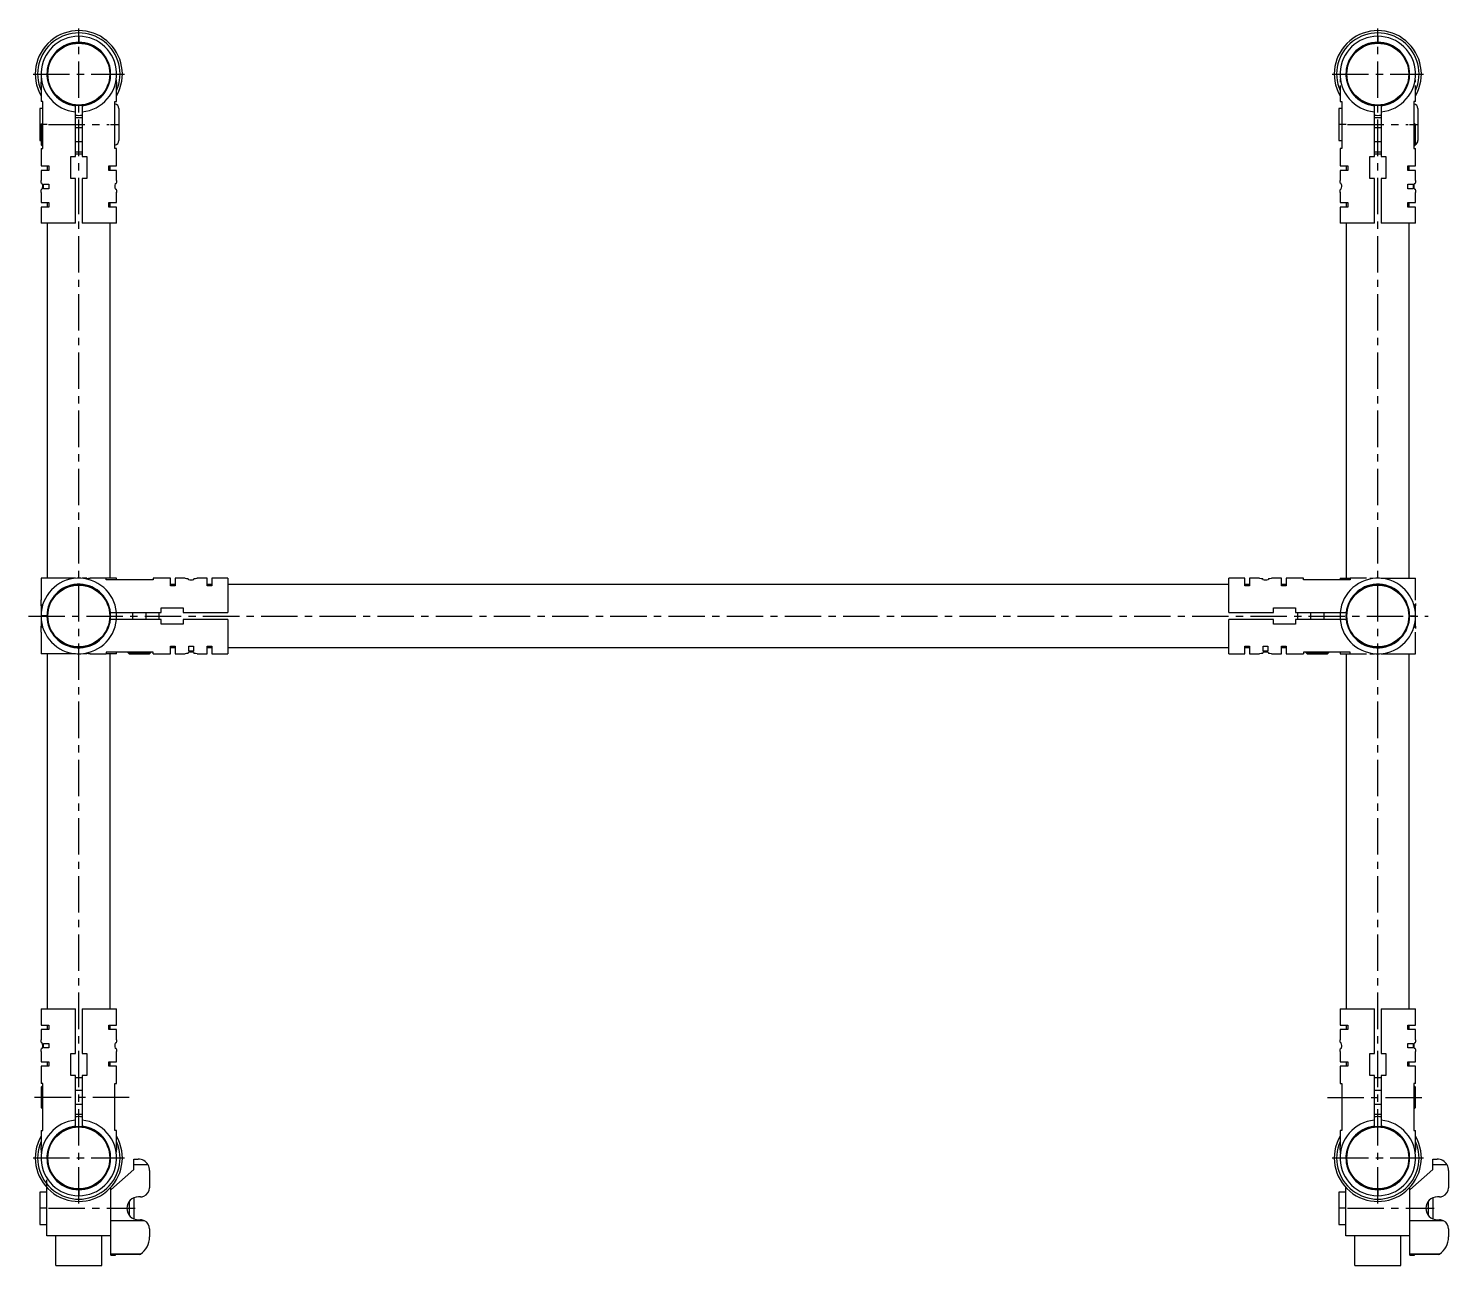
# Model space of a CAD drawing. Extents: x -3 to 1432, y -8 to 1400.
# Drawn here: x -3 to 617, y 860 to 1400 of the extents above; entities that cross this region are included whole.
import ezdxf

# ---------------------------------------------------------------- set-up
doc = ezdxf.new("R2010")
doc.units = 0
doc.header["$LTSCALE"] = 0.5
doc.linetypes.add('CENTER', pattern=[50.8, 31.75, -6.35, 6.35, -6.35])
doc.layers.add('MSM_CENTER', color=1, linetype='CENTER')
doc.layers.add('MSM_CONTINUOUS', color=7, linetype='CONTINUOUS')

msp = doc.modelspace()

# ---------------------------------------------------------------- linework, layer by layer
at = {"layer": 'MSM_CENTER'}
for p, q in [((19, 887.05), (19, 1399.95)), ((586, 887.05), (586, 1399.95)), ((-0.95, 1380), (38.95, 1380)), ((566.05, 1380), (605.95, 1380)), ((5.15, 1358), (1.85, 1358)), ((5.8, 1358), (32.2, 1358)), ((32.83, 1358), (36.68, 1358)), ((572.15, 1358), (568.85, 1358)), ((572.8, 1358), (599.2, 1358)), ((599.83, 1358), (603.68, 1358)), ((-3, 1143.5), (608, 1143.5)), ((41, 933.4), (-3, 933.4)), ((564, 933.4), (608, 933.4)), ((-0.95, 907), (38.95, 907)), ((566.05, 907), (605.95, 907)), ((5.15, 885), (1.85, 885)), ((5.8, 885), (43.55, 885)), ((572.15, 885), (568.85, 885)), ((572.8, 885), (610.55, 885))]:
    msp.add_line(p, q, dxfattribs=at)
at = {"layer": 'MSM_CONTINUOUS'}
for p, q in [((18.95, 1396.5), (18.95, 1393.9)), ((19.05, 1393.9), (19.05, 1396.5)), ((585.95, 1393.9), (585.95, 1396.5)), ((586.05, 1396.5), (586.05, 1393.9)), ((2.57, 1378.5), (2.64, 1377.88)), ((2.64, 1377.88), (2.57, 1377.4)), ((2.57, 1377.4), (2.57, 1376.5)), ((35.43, 1377.4), (35.36, 1377.88)), ((35.43, 1376.5), (35.43, 1377.4)), ((569.64, 1377.88), (569.57, 1377.4)), ((569.57, 1377.4), (569.57, 1376.5)), ((602.43, 1377.4), (602.36, 1377.88)), ((602.43, 1376.5), (602.43, 1377.4)), ((2.5, 1375.02), (2.5, 1368)), ((35.5, 1368), (35.5, 1375.02)), ((569.5, 1375.02), (569.5, 1368)), ((602.5, 1368), (602.5, 1375.02)), ((2, 1365), (2, 1351)), ((3.28, 1365), (2, 1365)), ((3.28, 1368), (2.5, 1368)), ((3.28, 1347.6), (3.28, 1368)), ((17.5, 1344.1), (17.5, 1366.18)), ((20.5, 1366.18), (20.5, 1344.1)), ((34.72, 1347.6), (34.72, 1368)), ((34.72, 1368), (35.5, 1368)), ((36.5, 1365), (36.5, 1351)), ((569, 1365), (569, 1351)), ((570.28, 1365), (569, 1365)), ((569.5, 1368), (570.28, 1368)), ((570.28, 1368), (570.28, 1347.6)), ((584.5, 1344.1), (584.5, 1366.18)), ((587.5, 1366.18), (587.5, 1344.1)), ((601.72, 1368), (601.72, 1347.6)), ((602.5, 1368), (601.72, 1368)), ((603.5, 1365), (603.5, 1351)), ((3.1, 1358.6), (2.5, 1358)), ((2.5, 1358), (2.5, 1349.2)), ((3.28, 1358.6), (3.1, 1358.6)), ((3.1, 1358.6), (3.1, 1348.6)), ((601.9, 1358.6), (601.72, 1358.6)), ((602.5, 1358), (601.9, 1358.6)), ((601.9, 1348.6), (601.9, 1358.6)), ((602.5, 1349.2), (602.5, 1358)), ((20.5, 1356.6), (17.5, 1356.6)), ((587.5, 1356.6), (584.5, 1356.6)), ((2, 1351), (2.5, 1351)), ((2.5, 1349.2), (3.1, 1348.6)), ((2.5, 1347.6), (2.5, 1340)), ((2.5, 1347.6), (3.28, 1347.6)), ((3.1, 1348.6), (3.28, 1348.6)), ((17.5, 1350.6), (20.5, 1350.6)), ((20.5, 1346), (17.5, 1346)), ((35.5, 1347.6), (34.72, 1347.6)), ((35.5, 1340), (35.5, 1347.6)), ((569, 1351), (570.28, 1351)), ((570.28, 1347.6), (569.5, 1347.6)), ((569.5, 1347.6), (569.5, 1340)), ((584.5, 1350.6), (587.5, 1350.6)), ((587.5, 1346), (584.5, 1346)), ((601.72, 1348.6), (601.9, 1348.6)), ((601.72, 1347.6), (602.5, 1347.6)), ((601.9, 1348.6), (602.5, 1349.2)), ((602.5, 1340), (602.5, 1347.6)), ((2.5, 1340), (5.88, 1340)), ((5.25, 1340), (5.25, 1338)), ((5.88, 1340), (5.88, 1338)), ((15.5, 1334.4), (15.5, 1344.1)), ((15.5, 1344.1), (17.5, 1344.1)), ((20.5, 1345), (17.5, 1345)), ((20.5, 1344.1), (22.5, 1344.1)), ((22.5, 1344.1), (22.5, 1334.4)), ((32.12, 1338), (32.12, 1340)), ((32.12, 1340), (35.5, 1340)), ((32.75, 1338), (32.75, 1340)), ((569.5, 1340), (572.88, 1340)), ((572.25, 1340), (572.25, 1338)), ((572.88, 1340), (572.88, 1338)), ((582.5, 1344.1), (584.5, 1344.1)), ((582.5, 1334.4), (582.5, 1344.1)), ((587.5, 1345), (584.5, 1345)), ((587.5, 1344.1), (589.5, 1344.1)), ((589.5, 1344.1), (589.5, 1334.4)), ((599.12, 1338), (599.12, 1340)), ((599.12, 1340), (602.5, 1340)), ((599.75, 1338), (599.75, 1340)), ((5.88, 1338), (2.5, 1338)), ((2.5, 1338), (2.5, 1333.6)), ((17.5, 1334.4), (15.5, 1334.4)), ((17.5, 1315), (17.5, 1334.4)), ((22.5, 1334.4), (20.5, 1334.4)), ((20.5, 1334.4), (20.5, 1315)), ((35.5, 1338), (32.12, 1338)), ((35.5, 1333.58), (35.5, 1338)), ((572.88, 1338), (569.5, 1338)), ((569.5, 1338), (569.5, 1333.58)), ((584.5, 1334.4), (582.5, 1334.4)), ((584.5, 1315), (584.5, 1334.4)), ((589.5, 1334.4), (587.5, 1334.4)), ((587.5, 1334.4), (587.5, 1315)), ((602.5, 1338), (599.12, 1338)), ((602.5, 1333.6), (602.5, 1338)), ((2.5, 1328.4), (2.5, 1324)), ((2.66, 1332.25), (2.93, 1332.25)), ((2.93, 1329.75), (2.66, 1329.75)), ((2.96, 1332.24), (2.93, 1332.25)), ((3.04, 1329.82), (2.93, 1329.75)), ((3.07, 1332.12), (2.96, 1332.24)), ((3.63, 1330), (3.63, 1332)), ((3.63, 1332), (5.88, 1332)), ((5.88, 1330), (3.63, 1330)), ((5.88, 1332), (5.88, 1330)), ((34.93, 1332.12), (35.04, 1332.24)), ((34.96, 1329.82), (35.07, 1329.75)), ((35.04, 1332.24), (35.07, 1332.25)), ((35.07, 1332.25), (35.34, 1332.25)), ((35.34, 1329.75), (35.07, 1329.75)), ((35.5, 1324), (35.5, 1328.42)), ((569.5, 1328.42), (569.5, 1324)), ((569.66, 1332.25), (569.93, 1332.25)), ((569.93, 1329.75), (569.66, 1329.75)), ((569.96, 1332.24), (569.93, 1332.25)), ((570.04, 1329.82), (569.93, 1329.75)), ((570.07, 1332.12), (569.96, 1332.24)), ((599.12, 1330), (599.12, 1332)), ((599.12, 1332), (601.37, 1332)), ((601.37, 1330), (599.12, 1330)), ((601.37, 1332), (601.37, 1330)), ((601.93, 1332.12), (602.04, 1332.24)), ((601.96, 1329.82), (602.07, 1329.75)), ((602.04, 1332.24), (602.07, 1332.25)), ((602.07, 1332.25), (602.34, 1332.25)), ((602.34, 1329.75), (602.07, 1329.75)), ((602.5, 1324), (602.5, 1328.4)), ((2.5, 1324), (5.88, 1324)), ((5.88, 1322), (2.5, 1322)), ((2.5, 1322), (2.5, 1315)), ((5.25, 1324), (5.25, 1322)), ((5.88, 1324), (5.88, 1322)), ((32.12, 1322), (32.12, 1324)), ((32.12, 1324), (35.5, 1324)), ((35.5, 1322), (32.12, 1322)), ((32.75, 1322), (32.75, 1324)), ((35.5, 1315), (35.5, 1322)), ((569.5, 1324), (572.88, 1324)), ((572.88, 1322), (569.5, 1322)), ((569.5, 1322), (569.5, 1315)), ((572.25, 1324), (572.25, 1322)), ((572.88, 1324), (572.88, 1322)), ((599.12, 1324), (602.5, 1324)), ((599.12, 1322), (599.12, 1324)), ((602.5, 1322), (599.12, 1322)), ((599.75, 1322), (599.75, 1324)), ((602.5, 1315), (602.5, 1322)), ((17.5, 1315), (2.5, 1315)), ((5.25, 1315), (5.25, 1160)), ((35.5, 1315), (20.5, 1315)), ((32.75, 1160), (32.75, 1315)), ((584.5, 1315), (569.5, 1315)), ((572.25, 1315), (572.25, 1160)), ((602.5, 1315), (587.5, 1315)), ((599.75, 1160), (599.75, 1315)), ((17.5, 1160), (2.5, 1160)), ((2.5, 1160), (2.5, 1150.48)), ((22.45, 1160), (20.5, 1160)), ((21.6, 1159.93), (21.12, 1159.86)), ((22.5, 1159.93), (21.6, 1159.93)), ((31, 1160), (23.98, 1160)), ((35.5, 1160), (31, 1160)), ((31, 1159.22), (31, 1160)), ((51.4, 1159.22), (31, 1159.22)), ((35.5, 1159.22), (35.5, 1160)), ((59, 1160), (51.4, 1160)), ((51.4, 1160), (51.4, 1159.22)), ((59, 1156.62), (59, 1160)), ((65.42, 1160), (61, 1160)), ((61, 1160), (61, 1156.62)), ((66.75, 1159.57), (66.75, 1159.84)), ((66.76, 1159.54), (66.75, 1159.57)), ((66.88, 1159.43), (66.76, 1159.54)), ((69.18, 1159.46), (69.25, 1159.57)), ((69.25, 1159.84), (69.25, 1159.57)), ((75, 1160), (70.58, 1160)), ((75, 1156.62), (75, 1160)), ((84, 1160), (77, 1160)), ((77, 1160), (77, 1156.62)), ((84, 1160), (84, 1145)), ((521, 1145), (521, 1160)), ((528, 1160), (521, 1160)), ((528, 1156.62), (528, 1160)), ((534.42, 1160), (530, 1160)), ((530, 1160), (530, 1156.62)), ((535.75, 1159.57), (535.75, 1159.84)), ((535.82, 1159.46), (535.75, 1159.57)), ((538.12, 1159.43), (538.24, 1159.54)), ((538.24, 1159.54), (538.25, 1159.57)), ((538.25, 1159.84), (538.25, 1159.57)), ((544, 1160), (539.58, 1160)), ((544, 1156.62), (544, 1160)), ((553.6, 1160), (546, 1160)), ((546, 1160), (546, 1156.62)), ((553.6, 1159.22), (553.6, 1160)), ((574, 1159.22), (553.6, 1159.22)), ((569.5, 1160), (569.5, 1159.22)), ((569.5, 1160), (574, 1160)), ((581.02, 1160), (574, 1160)), ((574, 1160), (574, 1159.22)), ((583.4, 1159.93), (582.5, 1159.93)), ((582.55, 1160), (583.64, 1160)), ((583.88, 1159.86), (583.4, 1159.93)), ((587.5, 1160), (602.5, 1160)), ((602.5, 1150.48), (602.5, 1160)), ((61, 1157.25), (59, 1157.25)), ((61, 1156.62), (59, 1156.62)), ((77, 1157.25), (75, 1157.25)), ((77, 1156.62), (75, 1156.62)), ((521, 1157.25), (84, 1157.25)), ((530, 1157.25), (528, 1157.25)), ((530, 1156.62), (528, 1156.62)), ((546, 1157.25), (544, 1157.25)), ((546, 1156.62), (544, 1156.62)), ((3.1, 1148.5), (2.5, 1147.9)), ((2.5, 1147.9), (2.5, 1139.1)), ((2.57, 1147.97), (2.57, 1149)), ((3.27, 1148.5), (3.1, 1148.5)), ((3.1, 1148.5), (3.1, 1147.91)), ((7.54, 1151.1), (7.36, 1151.1)), ((30.64, 1151.1), (30.46, 1151.1)), ((54.9, 1145), (54.9, 1147)), ((54.9, 1147), (64.6, 1147)), ((64.6, 1147), (64.6, 1145)), ((540.4, 1145), (540.4, 1147)), ((540.4, 1147), (550.1, 1147)), ((550.1, 1147), (550.1, 1145)), ((574.36, 1151.1), (574.54, 1151.1)), ((597.46, 1151.1), (597.64, 1151.1)), ((601.9, 1148.5), (601.73, 1148.5)), ((601.9, 1147.91), (601.9, 1148.5)), ((602.5, 1147.9), (601.9, 1148.5)), ((602.43, 1149), (602.43, 1147.97)), ((602.5, 1139.1), (602.5, 1147.9)), ((5.1, 1143.55), (2.5, 1143.55)), ((2.5, 1143.45), (5.1, 1143.45)), ((32.82, 1145), (54.9, 1145)), ((54.9, 1142), (32.82, 1142)), ((42.4, 1145), (42.4, 1142)), ((48.4, 1142), (48.4, 1145)), ((54, 1145), (54, 1142)), ((54.9, 1140), (54.9, 1142)), ((64.6, 1145), (84, 1145)), ((84, 1142), (64.6, 1142)), ((64.6, 1142), (64.6, 1140)), ((84, 1142), (84, 1127)), ((521, 1145), (540.4, 1145)), ((540.4, 1142), (521, 1142)), ((521, 1127), (521, 1142)), ((540.4, 1140), (540.4, 1142)), ((550.1, 1145), (572.18, 1145)), ((572.18, 1142), (550.1, 1142)), ((550.1, 1142), (550.1, 1140)), ((551, 1145), (551, 1142)), ((556.6, 1145), (556.6, 1142)), ((562.6, 1142), (562.6, 1145)), ((599.75, 1143.5), (599.75, 1145.54)), ((599.9, 1143.55), (602.5, 1143.55)), ((602.5, 1143.45), (599.9, 1143.45)), ((2.5, 1139.1), (3.1, 1138.5)), ((2.5, 1136.52), (2.5, 1127)), ((2.57, 1138), (2.57, 1139.03)), ((3.1, 1139.09), (3.1, 1138.5)), ((3.1, 1138.5), (3.27, 1138.5)), ((7.54, 1135.9), (7.36, 1135.9)), ((30.64, 1135.9), (30.46, 1135.9)), ((64.6, 1140), (54.9, 1140)), ((550.1, 1140), (540.4, 1140)), ((574.36, 1135.9), (574.54, 1135.9)), ((597.46, 1135.9), (597.64, 1135.9)), ((601.73, 1138.5), (601.9, 1138.5)), ((601.9, 1138.5), (602.5, 1139.1)), ((601.9, 1138.5), (601.9, 1139.09)), ((602.43, 1139.03), (602.43, 1138)), ((602.5, 1127), (602.5, 1136.52)), ((59, 1130.38), (61, 1130.38)), ((59, 1127), (59, 1130.38)), ((59, 1129.75), (61, 1129.75)), ((61, 1130.38), (61, 1127)), ((67, 1128.13), (67, 1130.38)), ((67, 1130.38), (69, 1130.38)), ((69, 1130.38), (69, 1128.13)), ((75, 1130.38), (77, 1130.38)), ((75, 1127), (75, 1130.38)), ((75, 1129.75), (77, 1129.75)), ((77, 1130.38), (77, 1127)), ((84, 1129.75), (521, 1129.75)), ((528, 1130.38), (530, 1130.38)), ((528, 1127), (528, 1130.38)), ((528, 1129.75), (530, 1129.75)), ((530, 1130.38), (530, 1127)), ((536, 1130.38), (538, 1130.38)), ((536, 1128.13), (536, 1130.38)), ((538, 1130.38), (538, 1128.13)), ((544, 1130.38), (546, 1130.38)), ((544, 1127), (544, 1130.38)), ((544, 1129.75), (546, 1129.75)), ((546, 1130.38), (546, 1127)), ((17.5, 1127), (2.5, 1127)), ((5.25, 1127), (5.25, 972)), ((21.12, 1127.14), (21.6, 1127.07)), ((22.45, 1127), (21.36, 1127)), ((21.6, 1127.07), (22.5, 1127.07)), ((23.98, 1127), (31, 1127)), ((31, 1127.78), (31, 1127)), ((51.4, 1127.78), (31, 1127.78)), ((35.5, 1127), (31, 1127)), ((32.75, 972), (32.75, 1127)), ((35.5, 1127), (35.5, 1127.78)), ((40.4, 1127.78), (40.4, 1127.6)), ((40.4, 1127.6), (41, 1127)), ((40.4, 1127.6), (50.4, 1127.6)), ((41, 1127), (49.8, 1127)), ((49.8, 1127), (50.4, 1127.6)), ((50.4, 1127.6), (50.4, 1127.78)), ((51.4, 1127), (51.4, 1127.78)), ((51.4, 1127), (59, 1127)), ((61, 1127), (65.4, 1127)), ((66.76, 1127.46), (66.75, 1127.43)), ((66.75, 1127.16), (66.75, 1127.43)), ((66.88, 1127.57), (66.76, 1127.46)), ((69, 1128.13), (67, 1128.13)), ((69.18, 1127.54), (69.25, 1127.43)), ((69.25, 1127.43), (69.25, 1127.16)), ((70.6, 1127), (75, 1127)), ((77, 1127), (84, 1127)), ((521, 1127), (528, 1127)), ((530, 1127), (534.4, 1127)), ((535.75, 1127.16), (535.27, 1127.11)), ((535.82, 1127.54), (535.75, 1127.43)), ((535.75, 1127.16), (535.75, 1127.43)), ((538, 1128.13), (536, 1128.13)), ((538.12, 1127.57), (538.24, 1127.46)), ((538.24, 1127.46), (538.25, 1127.43)), ((538.25, 1127.43), (538.25, 1127.16)), ((539.6, 1127), (544, 1127)), ((546, 1127), (553.6, 1127)), ((553.6, 1127.78), (553.6, 1127)), ((574, 1127.78), (553.6, 1127.78)), ((554.6, 1127.78), (554.6, 1127.6)), ((554.6, 1127.6), (555.2, 1127)), ((554.6, 1127.6), (564.6, 1127.6)), ((555.2, 1127), (564, 1127)), ((564, 1127), (564.6, 1127.6)), ((564.6, 1127.6), (564.6, 1127.78)), ((569.5, 1127.78), (569.5, 1127)), ((569.5, 1127), (574, 1127)), ((572.25, 1127), (572.25, 972)), ((574, 1127), (574, 1127.78)), ((574, 1127), (581.02, 1127)), ((582.5, 1127.07), (583.4, 1127.07)), ((582.55, 1127), (584.5, 1127)), ((583.4, 1127.07), (583.88, 1127.14)), ((587.5, 1127), (602.5, 1127)), ((599.75, 972), (599.75, 1127)), ((2.5, 972), (2.5, 965)), ((2.5, 972), (17.5, 972)), ((17.5, 952.6), (17.5, 972)), ((20.5, 972), (35.5, 972)), ((20.5, 972), (20.5, 952.6)), ((35.5, 965), (35.5, 972)), ((569.5, 972), (569.5, 965)), ((569.5, 972), (584.5, 972)), ((584.5, 952.6), (584.5, 972)), ((587.5, 972), (602.5, 972)), ((587.5, 972), (587.5, 952.6)), ((602.5, 965), (602.5, 972)), ((2.5, 965), (5.88, 965)), ((5.88, 963), (2.5, 963)), ((2.5, 963), (2.5, 958.6)), ((5.25, 965), (5.25, 963)), ((5.88, 965), (5.88, 963)), ((32.12, 965), (35.5, 965)), ((32.12, 963), (32.12, 965)), ((35.5, 963), (32.12, 963)), ((32.75, 963), (32.75, 965)), ((35.5, 958.58), (35.5, 963)), ((569.5, 965), (572.88, 965)), ((572.88, 963), (569.5, 963)), ((569.5, 963), (569.5, 958.58)), ((572.25, 965), (572.25, 963)), ((572.88, 965), (572.88, 963)), ((599.12, 963), (599.12, 965)), ((599.12, 965), (602.5, 965)), ((602.5, 963), (599.12, 963)), ((599.75, 963), (599.75, 965)), ((602.5, 958.6), (602.5, 963)), ((2.66, 957.25), (2.93, 957.25)), ((2.93, 954.75), (2.66, 954.75)), ((3.04, 957.18), (2.93, 957.25)), ((2.96, 954.76), (2.93, 954.75)), ((3.07, 954.88), (2.96, 954.76)), ((3.63, 955), (3.63, 957)), ((3.63, 957), (5.88, 957)), ((5.88, 955), (3.63, 955)), ((5.88, 957), (5.88, 955)), ((34.93, 954.88), (35.04, 954.76)), ((34.96, 957.18), (35.07, 957.25)), ((35.04, 954.76), (35.07, 954.75)), ((35.07, 957.25), (35.34, 957.25)), ((35.34, 954.75), (35.07, 954.75)), ((569.66, 957.25), (569.93, 957.25)), ((569.93, 954.75), (569.66, 954.75)), ((570.04, 957.18), (569.93, 957.25)), ((569.96, 954.76), (569.93, 954.75)), ((570.07, 954.88), (569.96, 954.76)), ((599.12, 955), (599.12, 957)), ((599.12, 957), (601.37, 957)), ((601.37, 955), (599.12, 955)), ((601.37, 957), (601.37, 955)), ((601.93, 954.88), (602.04, 954.76)), ((601.96, 957.18), (602.07, 957.25)), ((602.04, 954.76), (602.07, 954.75)), ((602.07, 957.25), (602.34, 957.25)), ((602.34, 954.75), (602.07, 954.75)), ((2.5, 953.4), (2.5, 949)), ((2.5, 949), (5.88, 949)), ((5.25, 949), (5.25, 947)), ((5.88, 949), (5.88, 947)), ((15.5, 952.6), (17.5, 952.6)), ((15.5, 942.9), (15.5, 952.6)), ((20.5, 952.6), (22.5, 952.6)), ((22.5, 952.6), (22.5, 942.9)), ((32.12, 949), (35.5, 949)), ((32.12, 947), (32.12, 949)), ((32.75, 947), (32.75, 949)), ((35.5, 949), (35.5, 953.42)), ((569.5, 953.42), (569.5, 949)), ((569.5, 949), (572.88, 949)), ((572.25, 949), (572.25, 947)), ((572.88, 949), (572.88, 947)), ((582.5, 952.6), (584.5, 952.6)), ((582.5, 942.9), (582.5, 952.6)), ((587.5, 952.6), (589.5, 952.6)), ((589.5, 952.6), (589.5, 942.9)), ((599.12, 949), (602.5, 949)), ((599.12, 947), (599.12, 949)), ((599.75, 947), (599.75, 949)), ((602.5, 949), (602.5, 953.4)), ((5.88, 947), (2.5, 947)), ((2.5, 947), (2.5, 939.4)), ((17.5, 942.9), (15.5, 942.9)), ((17.5, 920.82), (17.5, 942.9)), ((20.5, 942.9), (20.5, 920.82)), ((22.5, 942.9), (20.5, 942.9)), ((35.5, 947), (32.12, 947)), ((35.5, 939.4), (35.5, 947)), ((572.88, 947), (569.5, 947)), ((569.5, 947), (569.5, 939.4)), ((584.5, 942.9), (582.5, 942.9)), ((584.5, 920.82), (584.5, 942.9)), ((587.5, 942.9), (587.5, 920.82)), ((589.5, 942.9), (587.5, 942.9)), ((602.5, 947), (599.12, 947)), ((602.5, 939.4), (602.5, 947)), ((3.28, 939.4), (2.5, 939.4)), ((3.1, 938.4), (2.5, 937.8)), ((2.5, 937.8), (2.5, 929)), ((3.1, 938.4), (3.1, 928.4)), ((3.28, 938.4), (3.1, 938.4)), ((3.28, 919), (3.28, 939.4)), ((20.5, 942), (17.5, 942)), ((20.5, 936.4), (17.5, 936.4)), ((34.72, 919), (34.72, 939.4)), ((34.72, 939.4), (35.5, 939.4)), ((569.5, 939.4), (570.28, 939.4)), ((570.28, 939.4), (570.28, 919)), ((587.5, 942), (584.5, 942)), ((587.5, 936.4), (584.5, 936.4)), ((601.72, 939.4), (601.72, 919)), ((602.5, 939.4), (601.72, 939.4)), ((601.9, 938.4), (601.72, 938.4)), ((602.5, 937.8), (601.9, 938.4)), ((601.9, 928.4), (601.9, 938.4)), ((602.5, 929), (602.5, 937.8)), ((17.5, 930.4), (20.5, 930.4)), ((584.5, 930.4), (587.5, 930.4)), ((2.5, 929), (3.1, 928.4)), ((3.1, 928.4), (3.28, 928.4)), ((601.72, 928.4), (601.9, 928.4)), ((601.9, 928.4), (602.5, 929)), ((2.5, 919), (2.5, 911.98)), ((2.5, 919), (3.28, 919)), ((35.5, 919), (34.72, 919)), ((35.5, 911.98), (35.5, 919)), ((570.28, 919), (569.5, 919)), ((569.5, 919), (569.5, 911.98)), ((601.72, 919), (602.5, 919)), ((602.5, 911.98), (602.5, 919)), ((2.57, 910.5), (2.57, 909.6)), ((2.57, 909.6), (2.64, 909.12)), ((35.36, 909.12), (35.43, 909.6)), ((35.43, 909.6), (35.43, 910.5)), ((43, 902), (43, 906.5)), ((43, 906.5), (44.9, 906.5)), ((569.57, 910.5), (569.57, 909.6)), ((569.57, 909.6), (569.64, 909.12)), ((602.36, 909.12), (602.43, 909.6)), ((602.43, 909.6), (602.43, 910.5)), ((610, 902), (610, 906.5)), ((610, 906.5), (611.9, 906.5)), ((33, 893), (43, 902)), ((49.23, 904), (43, 904)), ((49.9, 901.5), (49.9, 894)), ((600, 893), (610, 902)), ((616.23, 904), (610, 904)), ((616.9, 901.5), (616.9, 894)), ((5, 873), (5, 897.36)), ((18.95, 890.5), (18.95, 893.1)), ((19.05, 893.1), (19.05, 890.5)), ((33, 864.57), (33, 894.15)), ((572, 873), (572, 894.15)), ((585.95, 893.1), (585.95, 890.5)), ((586.05, 890.5), (586.05, 893.1)), ((600, 864.57), (600, 894.15)), ((2, 892), (2, 878)), ((5, 892), (2, 892)), ((41, 887.99), (41, 881.99)), ((43, 889.5), (43, 880.5)), ((45.9, 890), (45, 890)), ((569, 892), (569, 878)), ((572, 892), (569, 892)), ((608, 887.99), (608, 881.99)), ((610, 889.5), (610, 880.5)), ((612.9, 890), (612, 890)), ((2, 878), (5, 878)), ((47.74, 879.55), (33, 879.55)), ((45, 880), (45.9, 880)), ((49.9, 876), (49.9, 872.5)), ((569, 878), (572, 878)), ((614.74, 879.55), (600, 879.55)), ((612, 880), (612.9, 880)), ((616.9, 876), (616.9, 872.5)), ((33, 873), (5, 873)), ((9, 860), (9, 873)), ((29, 860), (29, 873)), ((600, 873), (572, 873)), ((576, 860), (576, 873)), ((596, 860), (596, 873)), ((45.87, 865), (33, 865)), ((33, 864.57), (35, 864.57)), ((35, 864.57), (35, 865)), ((45.66, 864.86), (35, 864.86)), ((45.66, 864.86), (45.87, 865)), ((612.87, 865), (600, 865)), ((600, 864.57), (602, 864.57)), ((602, 864.57), (602, 865)), ((612.66, 864.86), (602, 864.86)), ((612.66, 864.86), (612.87, 865)), ((9, 860), (29, 860)), ((576, 860), (596, 860))]:
    msp.add_line(p, q, dxfattribs=at)
for centre, radius in [((19, 1380), 13.75), ((19, 1380), 13.5), ((586, 1380), 13.75), ((586, 1380), 13.5), ((19, 1143.5), 13.75), ((19, 1143.5), 13.5), ((586, 1143.5), 13.75), ((586, 1143.5), 13.5), ((19, 907), 13.75), ((19, 907), 13.5), ((586, 907), 13.75), ((586, 907), 13.5)]:
    msp.add_circle(centre, radius, dxfattribs=at)
for centre, radius, start, end in [((19, 1380), 19, 330.27567, 209.72433), ((19, 1380), 18, 336.44354, 203.55646), ((19, 1380), 16.5, 90.17362, 264.78409), ((19, 1380), 16.5, 275.21591, 89.82638), ((586, 1380), 19, 330.27567, 209.72433), ((586, 1380), 18, 336.44354, 203.55646), ((586, 1380), 16.5, 90.17362, 264.78409), ((586, 1380), 16.5, 275.21591, 89.82638), ((19, 1380), 13.9, 276.19506, 263.80494), ((586, 1380), 13.9, 276.19506, 263.80494), ((-14, 1376.5), 16.57, 354.79501, 359.98909), ((51.99, 1376.5), 16.56, 180.00803, 185.20612), ((34.5, 1365), 2, 0, 83.56404), ((601.5, 1365), 2, 0, 83.56404), ((19, 1380), 18, 265.21981, 274.78019), ((19, 1380), 19, 265.47194, 274.52806), ((586, 1380), 18, 265.21981, 274.78019), ((586, 1380), 19, 265.47194, 274.52806), ((34.5, 1351), 2, 276.43596, 0), ((601.5, 1351), 2, 300, 0), ((-14.29, 1330.95), 17, 4.39452, 8.97788), ((52.29, 1330.95), 17, 171.02212, 175.60548), ((552.71, 1330.95), 17, 4.39452, 8.97788), ((619.29, 1330.95), 17, 171.02212, 175.60548), ((-14.33, 1331.06), 17.04, 351.02845, 355.59915), ((0.2, 1331.01), 3.08, 337.2708, 21.10743), ((37.8, 1331.01), 3.08, 158.89257, 202.7292), ((52.33, 1331.06), 17.04, 184.40085, 188.97155), ((552.67, 1331.06), 17.04, 351.02845, 355.59915), ((567.2, 1331.01), 3.08, 337.2708, 21.10743), ((604.8, 1331.01), 3.08, 158.89257, 202.7292), ((619.33, 1331.06), 17.04, 184.40085, 188.97155), ((19, 1143.5), 16.5, 5.21591, 179.82638), ((22.5, 1176.51), 16.58, 270.013, 275.20291), ((68.05, 1176.79), 17, 261.02212, 265.60548), ((67.99, 1162.3), 3.08, 248.89257, 292.7292), ((67.94, 1176.83), 17.04, 274.40085, 278.97155), ((537.06, 1176.83), 17.04, 261.02845, 265.59915), ((537.01, 1162.3), 3.08, 247.2708, 291.10743), ((536.95, 1176.79), 17, 274.39452, 278.97788), ((586, 1143.5), 16.5, 0.17362, 174.78409), ((19, 1143.5), 13.9, 6.19506, 353.80494), ((586, 1143.5), 13.9, 186.19506, 173.80494), ((-13.96, 1149), 16.53, 0.00475, 5.21116), ((19, 1143.5), 16.5, 180.17362, 354.78409), ((19, 1143.5), 13.9, 353.80494, 6.19506), ((19, 1143.5), 16.5, 354.78409, 5.21591), ((586, 1143.5), 16.5, 175.23659, 184.68044), ((586, 1143.5), 16.5, 185.21591, 359.82638), ((586, 1143.5), 13.9, 173.80494, 186.19506), ((-13.96, 1138), 16.53, 354.78884, 359.99525), ((22.5, 1110.49), 16.58, 84.79709, 89.987), ((68.05, 1110.21), 17, 94.39452, 98.97788), ((67.99, 1124.7), 3.08, 67.2708, 111.10743), ((67.94, 1110.17), 17.04, 81.02845, 85.59915), ((537.06, 1110.17), 17.04, 94.40085, 98.97155), ((537.01, 1124.7), 3.08, 68.89257, 112.7292), ((536.95, 1110.21), 17, 81.02212, 85.60548), ((-14.33, 955.94), 17.04, 4.40085, 8.97155), ((-14.29, 956.05), 17, 351.02212, 355.60548), ((0.2, 955.99), 3.08, 338.89257, 22.7292), ((37.8, 955.99), 3.08, 157.2708, 201.10743), ((52.33, 955.94), 17.04, 171.02845, 175.59915), ((52.29, 956.05), 17, 184.39452, 188.97788), ((552.67, 955.94), 17.04, 4.40085, 8.97155), ((552.71, 956.05), 17, 351.02212, 355.60548), ((567.2, 955.99), 3.08, 338.89257, 22.7292), ((604.8, 955.99), 3.08, 157.2708, 201.10743), ((619.33, 955.94), 17.04, 171.02845, 175.59915), ((619.29, 956.05), 17, 184.39452, 188.97788), ((19, 907), 19, 85.47194, 94.52806), ((19, 907), 18, 85.21981, 94.78019), ((586, 907), 19, 85.47194, 94.52806), ((586, 907), 18, 85.21981, 94.78019), ((19, 907), 16.5, 95.21591, 269.82638), ((19, 907), 13.9, 96.19506, 83.80494), ((19, 907), 16.5, 270.17362, 84.78409), ((586, 907), 16.5, 95.21591, 269.82638), ((586, 907), 13.9, 96.19506, 83.80494), ((586, 907), 16.5, 270.17362, 84.78409), ((19, 907), 19, 150.27567, 29.72433), ((19, 907), 18, 156.44354, 23.55646), ((-14, 910.5), 16.57, 0.01091, 5.20499), ((51.99, 910.5), 16.56, 174.79388, 179.99197), ((586, 907), 19, 150.27567, 29.72433), ((586, 907), 18, 156.44354, 23.55646), ((553, 910.5), 16.57, 0.01091, 5.20499), ((618.99, 910.5), 16.56, 174.79388, 179.99197), ((44.9, 901.5), 5, 30, 90), ((611.9, 901.5), 5, 30, 90), ((44.9, 901.5), 5, 360, 30), ((611.9, 901.5), 5, 360, 30), ((45.9, 894), 4, 290.89903, 360), ((612.9, 894), 4, 290.89903, 360), ((45, 885), 5, 90, 270), ((45.9, 894), 4, 270, 290.89903), ((612, 885), 5, 90, 270), ((612.9, 894), 4, 270, 290.89903), ((45.9, 876), 4, 62.61719, 90), ((45.9, 876), 4, 0, 62.61719), ((612.9, 876), 4, 62.61719, 90), ((612.9, 876), 4, 0, 62.61719), ((40.9, 872.5), 9, 303.55731, 0), ((607.9, 872.5), 9, 303.55731, 0)]:
    msp.add_arc(centre, radius, start, end, dxfattribs=at)

doc.saveas('drawing.dxf')
